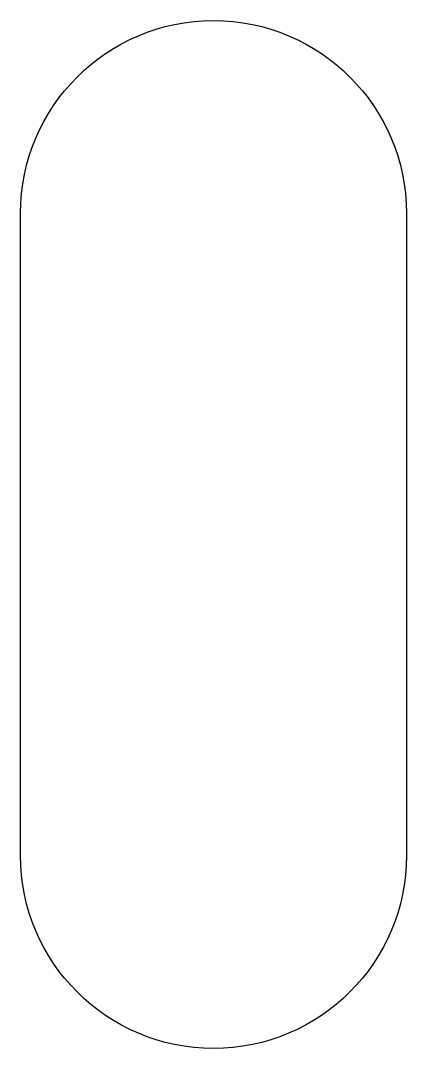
# Model space of a CAD drawing. Header units: millimetres. Extents: x -1200 to 608, y -610 to 472.
# Drawn here: x -275.38 to -272.38, y -293.47 to -285.47 of the extents above; entities that cross this region are included whole.
import ezdxf

# ---------------------------------------------------------------- set-up
doc = ezdxf.new("R2010")
doc.units = ezdxf.units.MM
doc.layers.add('CUTS', color=1, linetype='Continuous', true_color=0xff0000)

msp = doc.modelspace()

# ---------------------------------------------------------------- linework, layer by layer
at = {"layer": 'CUTS', "color": 1, "true_color": 0xff0000}
for points in [[(-275.3808, -291.9741), (-275.3808, -286.9735)], [(-272.3811, -286.9735), (-272.3811, -291.9741), (-272.3811, -291.9741)]]:
    msp.add_lwpolyline(points, dxfattribs=at)
for points in [[(-275.3808, -286.9735), (-275.3808, -286.1452), (-274.7095, -285.4735), (-273.8811, -285.4735)], [(-273.8811, -285.4735), (-273.0525, -285.4735), (-272.3811, -286.1452), (-272.3811, -286.9735)], [(-273.8811, -293.4741), (-274.7095, -293.4741), (-275.3808, -292.8025), (-275.3808, -291.9741)], [(-272.3811, -291.9741), (-272.3811, -292.8025), (-273.0525, -293.4741), (-273.8811, -293.4741)]]:
    msp.add_open_spline(points, degree=3, dxfattribs=at)

doc.saveas('drawing.dxf')
